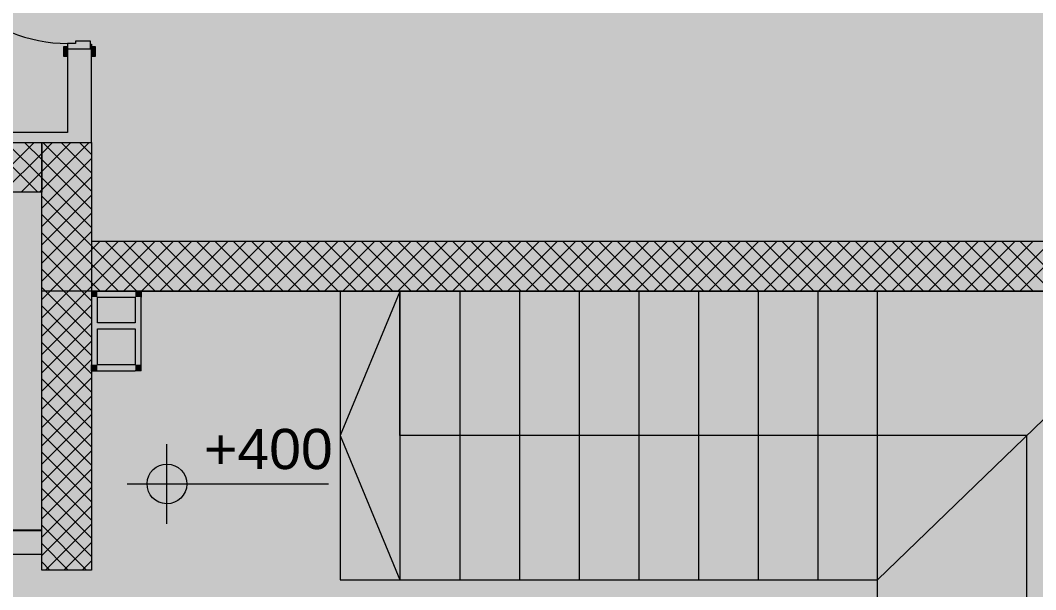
# Model space of a CAD drawing. Header units: metres. Extents: x 312 to 313.4, y 204 to 204.42.
# Drawn here: x 312.3564 to 312.4101, y 204.2247 to 204.2548 of the extents above; entities that cross this region are included whole.
import ezdxf

# ---------------------------------------------------------------- set-up
doc = ezdxf.new("R2010")
doc.units = ezdxf.units.M
for name, color, linetype, true_color in [('PDF_2D Drafting - General', 7, 'Continuous', 0x999999), ('PDF_A - Dimensionimi', 7, 'Continuous', 0x999999), ('PDF_A - Fill Zone', 7, 'Continuous', 0xcccccc), ('PDF_A - Muret', 7, 'Continuous', 0xaaaaaa), ('PDF_A - Ndertesa 1 - Kanalet e ventilimit', 7, 'Continuous', 0x7f7f7f), ('PDF_A - Ndertesa 1- Pllaka meskatit 28 cm', 7, 'Continuous', 0xaaaaaa), ('PDF_A - Shtyllat', 7, 'Continuous', 0x999999)]:
    doc.layers.add(name, color=color, linetype=linetype, true_color=true_color)
doc.styles.add('PDF Arial', font='arial.ttf')

# ---------------------------------------------------------------- blocks, each defined once
blk = doc.blocks.new('perdhesa')
at = {"layer": 'PDF_2D Drafting - General', "true_color": 0xffffff, "transparency": 33554559}
for points in [[(-0.2008442411383839, 0.2557481571577398), (-0.1608431728535606, 0.2557481571577398), (-0.1608431728535606, 0.2080780910024203), (-0.1776861800896654, 0.2080780910024203), (-0.1776861800896654, 0.1889200657270749), (-0.15716015046047, 0.1889200657270749), (-0.15716015046047, 0.1836790419640693), (-0.09452805614080262, 0.1836830468875803), (-0.09452805614080262, 0.1521020072893293), (-0.09715907556352477, 0.1521020072893293), (-0.1247391319871554, 0.1521009952925283), (-0.1247391319871554, 0.1315749656633329), (-0.156318169123665, 0.1315739751983926), (-0.156318169123665, 0.1310479737132084), (-0.2008442411383839, 0.1310479737132084)], [(-0.1776851896246967, 0.2080780910024203), (-0.1608421608567596, 0.208079081467389), (-0.1608441848503617, 0.2557481571577398), (-0.09452805614080262, 0.2557481571577398), (-0.09452805614080262, 0.1836800539608703), (-0.15716015046047, 0.1836800539608703), (-0.15716015046047, 0.1889200657270749), (-0.1776851896246967, 0.1889200657270749)]]:
    blk.add_hatch(color=7, dxfattribs=at).paths.add_polyline_path(points)
at = {"layer": 'PDF_A - Dimensionimi', "transparency": 33554559}
for points in [[(-0.1505371697068654, 0.173479040099096), (-0.1505371697068654, 0.1745310215376321), (-0.150134179662416, 0.1744510307268285), (-0.1497931582729848, 0.1742230300011727), (-0.1495641455505279, 0.1738810181468011), (-0.1494841332078636, 0.173479040099096)], [(-0.1505371697068654, 0.173479040099096), (-0.1505371697068654, 0.1724260466637588), (-0.1509401597513715, 0.1725060159427301), (-0.1512811811408028, 0.1727340382002183), (-0.1515091603345695, 0.1730760285227575), (-0.1515901200785379, 0.173479040099096)]]:
    blk.add_hatch(color=256, dxfattribs=at).paths.add_polyline_path(points)
at = {"layer": 'PDF_A - Muret', "true_color": 0xffffff, "transparency": 33554559}
blk.add_hatch(color=7, dxfattribs=at).paths.add_polyline_path([(-0.1545811735114171, 0.1969200942101565), (-0.1545811735114171, 0.196499060478061), (-0.1557911556416798, 0.196499060478061), (-0.1557911556416798, 0.1967930563141067), (-0.1553701434414165, 0.1967930563141067), (-0.1553701434414165, 0.1969200942101565)])
at = {"layer": 'PDF_A - Muret', "true_color": 0xcccccc, "transparency": 33554559}
blk.add_hatch(color=254, dxfattribs=at).paths.add_polyline_path([(-0.1557911556416798, 0.1920780555681176), (-0.1557911556416798, 0.1915520756147941), (-0.15716015046047, 0.1915520756147941), (-0.15716015046047, 0.1915510420861324), (-0.1755801932189911, 0.1915520756147941), (-0.1755801932189911, 0.1920780555681176)])
at = {"layer": 'PDF_2D Drafting - General', "lineweight": 9}
for points in [[(-0.15716015046047, 0.1889200657270749), (-0.1776861800896654, 0.1889200657270749)], [(-0.15716015046047, 0.1889200657270749), (-0.1776851896246967, 0.1889200657270749)], [(-0.15716015046047, 0.1836800539608703), (-0.15716015046047, 0.1889200657270749)], [(-0.15716015046047, 0.1836790419640693), (-0.15716015046047, 0.1889200657270749)], [(-0.09452805614080262, 0.1836830468875803), (-0.15716015046047, 0.1836790419640693)], [(-0.09452805614080262, 0.1836800539608703), (-0.15716015046047, 0.1836800539608703)]]:
    blk.add_lwpolyline(points, dxfattribs=at)
at = {"layer": 'PDF_2D Drafting - General', "color": 171, "lineweight": 9, "true_color": 0x8080ff}
for points in [[(-0.1382111348219155, 0.1836670271935645), (-0.1413691246629583, 0.1760350210358013)], [(-0.1413691246629583, 0.1836670271935645), (-0.1413691246629583, 0.1684040268748106)], [(-0.1382111348219155, 0.1836670271935645), (-0.1382111348219155, 0.1684040268748106)], [(-0.1382111348219155, 0.1760350210358013), (-0.1382111348219155, 0.1836670271935645)], [(-0.1350541354458414, 0.1836670271935645), (-0.1350531449808727, 0.1684040268748106)], [(-0.1318961025410772, 0.1836670271935645), (-0.1318961025410772, 0.1684040268748106)], [(-0.1287381557637559, 0.1836670271935645), (-0.1287381557637559, 0.1684040268748106)], [(-0.1255801228589917, 0.1836670271935645), (-0.1255801228589917, 0.1684040268748106)], [(-0.1224220899542843, 0.1836670271935645), (-0.1224220899542843, 0.1684040268748106)], [(-0.119264143176963, 0.1836670271935645), (-0.119264143176963, 0.1684040268748106)], [(-0.1161061102721987, 0.1836670271935645), (-0.1161061102721987, 0.1684040268748106)], [(-0.1129480773674914, 0.1520879900570549), (-0.1129480773674914, 0.1836670271935645)], [(-0.1129480773674914, 0.1684040268748106), (-0.09744303755900319, 0.1833930559750172)], [(-0.1413691246629583, 0.1760350210358013), (-0.1382111348219155, 0.1684040268748106)], [(-0.105054071697964, 0.1760350210358013), (-0.1382111348219155, 0.1760350210358013)], [(-0.1050530812330521, 0.1597200177466789), (-0.105054071697964, 0.1760350210358013)], [(-0.1413691246629583, 0.1684040268748106), (-0.1382111348219155, 0.1684040268748106)], [(-0.1382111348219155, 0.1684040268748106), (-0.1350531449808727, 0.1684040268748106)], [(-0.1350531449808727, 0.1684040268748106), (-0.1318961025410772, 0.1684040268748106)], [(-0.1318961025410772, 0.1684040268748106), (-0.1287381557637559, 0.1684040268748106)], [(-0.1287381557637559, 0.1684040268748106), (-0.1255801228589917, 0.1684040268748106)], [(-0.1255801228589917, 0.1684040268748106), (-0.1224220899542843, 0.1684040268748106)], [(-0.1224220899542843, 0.1684040268748106), (-0.119264143176963, 0.1684040268748106)], [(-0.119264143176963, 0.1684040268748106), (-0.1161061102721987, 0.1684040268748106)], [(-0.1161061102721987, 0.1684040268748106), (-0.1129480773674914, 0.1684040268748106)]]:
    blk.add_lwpolyline(points, dxfattribs=at)
at = {"layer": 'PDF_A - Dimensionimi', "lineweight": 5}
for points in [[(-0.1505371697068654, 0.1713730316965894), (-0.1505371697068654, 0.1755840365048016)], [(-0.1526421230489063, 0.173479040099096), (-0.1484321302374951, 0.173479040099096)], [(-0.1484321302374951, 0.173479040099096), (-0.1419841172709084, 0.173479040099096)]]:
    blk.add_lwpolyline(points, dxfattribs=at)
blk.add_ellipse((-0.1505372601342856, 0.1734785699264023), major_axis=(-0.001053001639220468, 1.429980933470665e-05), ratio=0.99951638026579, dxfattribs=at)
at = {"layer": 'PDF_A - Fill Zone', "color": 253, "true_color": 0xb5b5b5, "transparency": 33554559}
for points in [[(-0.1528431443705358, 0.1819820525231535), (-0.1542121607211584, 0.1819820525231535), (-0.1539671498365465, 0.1823370265493054), (-0.1542121607211584, 0.1833510473419437)], [(-0.1527381981492795, 0.1797720668324985), (-0.1542121607211584, 0.1797720668324985), (-0.1537411731044926, 0.1801120331614356), (-0.1542121607211584, 0.1816670416046406)]]:
    blk.add_solid(points, dxfattribs=at)
at = {"layer": 'PDF_A - Muret', "lineweight": 13}
for points in [[(-0.1559911434346191, 0.1961090541371959), (-0.1559911434346191, 0.1966360676191812)], [(-0.1559911434346191, 0.1966360676191812), (-0.1557911556416798, 0.1966360676191812)], [(-0.1553701434414165, 0.1967930563141067), (-0.1557911556416798, 0.1967940683109077)], [(-0.1557911556416798, 0.1967940683109077), (-0.1557911556416798, 0.196499060478061)], [(-0.1557911556416798, 0.1966360676191812), (-0.1557911556416798, 0.1961090541371959)], [(-0.1545811735114171, 0.1969200942101565), (-0.1553701434414165, 0.1969200942101565)], [(-0.1553701434414165, 0.1969200942101565), (-0.1553701434414165, 0.1967930563141067)], [(-0.1545811735114171, 0.196499060478061), (-0.1545811735114171, 0.1969200942101565)], [(-0.1545811735114171, 0.1967620719865693), (-0.1545281621046115, 0.1967620719865693)], [(-0.1545811735114171, 0.196499060478061), (-0.1545811735114171, 0.1967620719865693)], [(-0.1545281621046115, 0.1967620719865693), (-0.1545281621046115, 0.196499060478061)], [(-0.1545281621046115, 0.1961090541371959), (-0.1545281621046115, 0.1966360676191812)], [(-0.1545281621046115, 0.1966360676191812), (-0.1543281743116722, 0.1966360676191812)], [(-0.1543281743116722, 0.1966360676191812), (-0.1543281743116722, 0.1961090541371959)], [(-0.1557911556416798, 0.1961090541371959), (-0.1559911434346191, 0.1961090541371959)], [(-0.1557911556416798, 0.196499060478061), (-0.1545811735114171, 0.196499060478061)], [(-0.1545281621046115, 0.196499060478061), (-0.1545811735114171, 0.196499060478061)], [(-0.1543281743116722, 0.1961090541371959), (-0.1545281621046115, 0.1961090541371959)]]:
    blk.add_lwpolyline(points, dxfattribs=at)
at = {"layer": 'PDF_A - Muret', "lineweight": 18}
for points in [[(-0.1557911556416798, 0.196499060478061), (-0.1557911556416798, 0.1961090541371959)], [(-0.1557911556416798, 0.196499060478061), (-0.1545811735114171, 0.196499060478061)], [(-0.1557911556416798, 0.196499060478061), (-0.1557911556416798, 0.1920780555681176)], [(-0.1557911556416798, 0.196499060478061), (-0.1545811735114171, 0.196499060478061)], [(-0.1557911556416798, 0.196499060478061), (-0.1545811735114171, 0.196499060478061)], [(-0.1557911556416798, 0.196499060478061), (-0.1557911556416798, 0.1961090541371959)], [(-0.1557911556416798, 0.196499060478061), (-0.1557911556416798, 0.1961090541371959)], [(-0.1545811735114171, 0.196499060478061), (-0.1545281621046115, 0.196499060478061)], [(-0.1545811735114171, 0.196499060478061), (-0.1545281621046115, 0.196499060478061)], [(-0.1545811735114171, 0.196499060478061), (-0.1545281621046115, 0.196499060478061)], [(-0.1545281621046115, 0.196499060478061), (-0.1545281621046115, 0.1961090541371959)], [(-0.1545281621046115, 0.1915510420861324), (-0.1545281621046115, 0.196499060478061)], [(-0.1545281621046115, 0.196499060478061), (-0.1545281621046115, 0.1961090541371959)], [(-0.1545281621046115, 0.196499060478061), (-0.1545281621046115, 0.1961090541371959)], [(-0.1557911556416798, 0.1920780555681176), (-0.1755801932189911, 0.1920780555681176)], [(-0.1750551821987187, 0.1915520756147941), (-0.15716015046047, 0.1915510420861324)], [(-0.15716015046047, 0.1710250124569654), (-0.1603181833651774, 0.1710250124569654)], [(-0.1571611624572711, 0.1697610284549569), (-0.15716015046047, 0.1710250124569654)], [(-0.1603181833651774, 0.1697620404517579), (-0.1571611624572711, 0.1697610284549569)]]:
    blk.add_lwpolyline(points, dxfattribs=at)
at = {"layer": 'PDF_A - Muret', "lineweight": 13}
blk.add_arc((-0.1557908598638278, 0.20462887825704), 0.00783483400182439, 225.0181538781722, 269.9978369835651, dxfattribs=at)
at = {"layer": 'PDF_A - Muret', "color": 7, "true_color": 0xffffff, "transparency": 33554559}
for points in [[(-0.1557911556416798, 0.1966360676191812), (-0.1557911556416798, 0.1961090541371959), (-0.1559911434346191, 0.1966360676191812), (-0.1559911434346191, 0.1961090541371959)], [(-0.1545811735114171, 0.1967620719865693), (-0.1545281621046115, 0.1967620719865693), (-0.1545811735114171, 0.196499060478061), (-0.1545281621046115, 0.196499060478061)], [(-0.1543281743116722, 0.1966360676191812), (-0.1543281743116722, 0.1961090541371959), (-0.1545281621046115, 0.1966360676191812), (-0.1545281621046115, 0.1961090541371959)]]:
    blk.add_solid(points, dxfattribs=at)
at = {"layer": 'PDF_A - Muret', "color": 254, "true_color": 0xcccccc, "transparency": 33554559}
for points in [[(-0.1557911556416798, 0.196499060478061), (-0.1545281621046115, 0.196499060478061), (-0.1557911556416798, 0.1920780555681176), (-0.1545281621046115, 0.1920780555681176)], [(-0.1557911556416798, 0.1920780555681176), (-0.1545291310377479, 0.1915520756147941), (-0.1557911556416798, 0.1915520756147941)], [(-0.1545281621046115, 0.1920780555681176), (-0.1545281621046115, 0.1915520756147941), (-0.1557911556416798, 0.1920780555681176), (-0.1545291310377479, 0.1915520756147941)], [(-0.15716015046047, 0.1710250124569654), (-0.1571611624572711, 0.1697610284549569), (-0.1603181833651774, 0.1710250124569654), (-0.1603181833651774, 0.1697620404517579)]]:
    blk.add_solid(points, dxfattribs=at)
at = {"layer": 'PDF_A - Ndertesa 1 - Kanalet e ventilimit', "lineweight": 18}
for points in [[(-0.1545281621046115, 0.1836800539608703), (-0.1545281621046115, 0.1833640310455564)], [(-0.1518961306850883, 0.1836800539608703), (-0.1518961306850883, 0.1833640310455564)], [(-0.1545281621046115, 0.1833640310455564), (-0.1545281621046115, 0.1797850505361112)], [(-0.1542121607211584, 0.1833640310455564), (-0.1522121320685415, 0.1833640310455564)], [(-0.1542121607211584, 0.1819960482235672), (-0.1542121607211584, 0.1833640310455564)], [(-0.1522121320685415, 0.1833640310455564), (-0.1522121320685415, 0.1819960482235672)], [(-0.1518961306850883, 0.179469049152658), (-0.1518961306850883, 0.1833640310455564)], [(-0.1522121320685415, 0.1819960482235672), (-0.1542121607211584, 0.1819960482235672)], [(-0.1542121607211584, 0.1797850505361112), (-0.1542121607211584, 0.1816800468400857)], [(-0.1542121607211584, 0.1816800468400857), (-0.1522121320685415, 0.1816800468400857)], [(-0.1522121320685415, 0.1816800468400857), (-0.1522121320685415, 0.1797850505361112)], [(-0.1545281621046115, 0.179469049152658), (-0.1545281621046115, 0.1797850505361112)], [(-0.1545281621046115, 0.179469049152658), (-0.1522121320685415, 0.179469049152658)], [(-0.1522121320685415, 0.1797850505361112), (-0.1542121607211584, 0.1797850505361112)], [(-0.1518961306850883, 0.179469049152658), (-0.1522121320685415, 0.179469049152658)]]:
    blk.add_lwpolyline(points, dxfattribs=at)
at = {"layer": 'PDF_A - Ndertesa 1 - Kanalet e ventilimit', "color": 254, "true_color": 0xcccccc, "transparency": 33554559}
for points in [[(-0.1545281621046115, 0.1833640310455564), (-0.1545281621046115, 0.1836800539608703), (-0.1542121607211584, 0.1833640310455564)], [(-0.1545281621046115, 0.1836800539608703), (-0.1542121607211584, 0.1836800539608703), (-0.1542121607211584, 0.1833640310455564)], [(-0.1522121320685415, 0.1836800539608703), (-0.1522121320685415, 0.1833640310455564), (-0.1542121607211584, 0.1836800539608703), (-0.1542121607211584, 0.1833640310455564)], [(-0.1522121320685415, 0.1833640310455564), (-0.1518961306850883, 0.1836800539608703), (-0.1518961306850883, 0.1833640310455564)], [(-0.1522121320685415, 0.1836800539608703), (-0.1518961306850883, 0.1836800539608703), (-0.1522121320685415, 0.1833640310455564)], [(-0.1545281621046115, 0.1833640310455564), (-0.1542121607211584, 0.1833640310455564), (-0.1545281621046115, 0.1797850505361112), (-0.1542121607211584, 0.1797850505361112)], [(-0.1518961306850883, 0.1797850505361112), (-0.1522121320685415, 0.1797850505361112), (-0.1518961306850883, 0.1833640310455564), (-0.1522121320685415, 0.1833640310455564)], [(-0.1542121607211584, 0.1816800468400857), (-0.1542121607211584, 0.1819960482235672), (-0.1522121320685415, 0.1816800468400857), (-0.1522121320685415, 0.1819960482235672)], [(-0.1542121607211584, 0.1797850505361112), (-0.1545281621046115, 0.179469049152658), (-0.1545281621046115, 0.1797850505361112)], [(-0.1542121607211584, 0.1797850505361112), (-0.1542121607211584, 0.179469049152658), (-0.1545281621046115, 0.179469049152658)], [(-0.1542121607211584, 0.179469049152658), (-0.1542121607211584, 0.1797850505361112), (-0.1522121320685415, 0.179469049152658), (-0.1522121320685415, 0.1797850505361112)], [(-0.1522121320685415, 0.1797850505361112), (-0.1518961306850883, 0.179469049152658), (-0.1522121320685415, 0.179469049152658)], [(-0.1518961306850883, 0.1797850505361112), (-0.1518961306850883, 0.179469049152658), (-0.1522121320685415, 0.1797850505361112)]]:
    blk.add_solid(points, dxfattribs=at)
at = {"layer": 'PDF_A - Ndertesa 1- Pllaka meskatit 28 cm', "color": 8, "lineweight": 18, "true_color": 0x7f7f7f}
for points in [[(-0.15716015046047, 0.1889200657270749), (-0.1750551821987187, 0.1889200657270749)], [(-0.15716015046047, 0.171013019218293), (-0.15716015046047, 0.1889200657270749)], [(-0.1750551821987187, 0.171013019218293), (-0.15716015046047, 0.171013019218293)]]:
    blk.add_lwpolyline(points, dxfattribs=at)
at = {"layer": 'PDF_A - Shtyllat', "color": 8, "lineweight": 18, "true_color": 0x7f7f7f}
for points in [[(-0.1750551821987187, 0.1915520756147941), (-0.15716015046047, 0.1915510420861324)], [(-0.15716015046047, 0.1915520756147941), (-0.1545281621046115, 0.1915520756147941)], [(-0.15716015046047, 0.1689200375830922), (-0.15716015046047, 0.1915520756147941)], [(-0.15716015046047, 0.1915510420861324), (-0.15716015046047, 0.1889200657270749)], [(-0.1545281621046115, 0.1915520756147941), (-0.1545291310377479, 0.1689200375830922)], [(-0.15716015046047, 0.1889200657270749), (-0.1750551821987187, 0.1889200657270749)], [(-0.09715907556352477, 0.1863120423167004), (-0.1545281621046115, 0.1863110518517601)], [(-0.1545281621046115, 0.1863110518517601), (-0.1545281621046115, 0.1836800539608703)], [(-0.1545281621046115, 0.1836800539608703), (-0.09715907556352477, 0.1836810444258106)], [(-0.1545291310377479, 0.1689200375830922), (-0.15716015046047, 0.1689200375830922)]]:
    blk.add_lwpolyline(points, dxfattribs=at)
at = {"layer": 'PDF_A - Shtyllat', "lineweight": 5}
for points in [[(-0.160182166689026, 0.1889200657270749), (-0.1575501352695028, 0.1915510420861324)], [(-0.1573691385654001, 0.1889200657270749), (-0.1600011699849233, 0.1915510420861324)], [(-0.15716015046047, 0.189678072861426), (-0.1590331842807018, 0.1915510420861324)], [(-0.15716015046047, 0.1906450681006788), (-0.1580661675096167, 0.1915510420861324)], [(-0.15716015046047, 0.1890380602474977), (-0.1546471470899746, 0.1915520756147941)], [(-0.15716015046047, 0.1900060459516908), (-0.1556141638610598, 0.1915520756147941)], [(-0.15716015046047, 0.1909740747196054), (-0.1565821495652813, 0.1915520756147941)], [(-0.1545281621046115, 0.1889810439171811), (-0.1570991507385315, 0.1915520756147941)], [(-0.1545281621046115, 0.1899490726850956), (-0.15613116503431, 0.1915520756147941)], [(-0.1545281621046115, 0.1909170583893172), (-0.1551631793300885, 0.1915520756147941)], [(-0.1592141809848044, 0.1889200657270749), (-0.15716015046047, 0.1909740747196054)], [(-0.15716015046047, 0.1880710650082165), (-0.1545281621046115, 0.1907020628991347)], [(-0.1545281621046115, 0.1880140486779283), (-0.15716015046047, 0.1906450681006788)], [(-0.1582461522169183, 0.1889200657270749), (-0.15716015046047, 0.1900060459516908)], [(-0.15716015046047, 0.1871030362403303), (-0.1545281621046115, 0.1897350461280212)], [(-0.1545281621046115, 0.1870460629737352), (-0.15716015046047, 0.189678072861426)], [(-0.1572791785094978, 0.1889200657270749), (-0.15716015046047, 0.1890380602474977)], [(-0.15716015046047, 0.1861360410010775), (-0.1545281621046115, 0.1887670604237996)], [(-0.1545281621046115, 0.1860790462026216), (-0.15716015046047, 0.1887100656253722)], [(-0.15716015046047, 0.185168055296856), (-0.1545281621046115, 0.1878000651845468)], [(-0.1545281621046115, 0.1851110389665678), (-0.15716015046047, 0.1877430488542586)], [(-0.15716015046047, 0.1842000695926345), (-0.1545281621046115, 0.1868320364166607)], [(-0.1545281621046115, 0.1841430532623463), (-0.15716015046047, 0.1867750631500371)], [(-0.15716015046047, 0.1832330312896886), (-0.1545281621046115, 0.1858640507124392)], [(-0.1545281621046115, 0.1839300602339335), (-0.1521461584899839, 0.1863110518517601)], [(-0.1545281621046115, 0.1848970554731864), (-0.1531141441942054, 0.1863110518517601)], [(-0.1545281621046115, 0.1858650411773795), (-0.1540811609652906, 0.1863110518517601)], [(-0.1521301387959397, 0.1836800539608703), (-0.1545281621046115, 0.1860780557376529)], [(-0.1538101826734533, 0.1836800539608703), (-0.1511781727857624, 0.1863110518517601)], [(-0.1511621530917751, 0.1836800539608703), (-0.1537931725144972, 0.1863110518517601)], [(-0.1528421539055671, 0.1836800539608703), (-0.1502111775465096, 0.1863110518517601)], [(-0.1501941673875535, 0.1836800539608703), (-0.1528261772752444, 0.1863110518517601)], [(-0.1518751586663143, 0.1836800539608703), (-0.1492431487786234, 0.1863110518517601)], [(-0.1492271721483007, 0.1836800539608703), (-0.1518581915710229, 0.1863110518517601)], [(-0.1509071729620928, 0.1836800539608703), (-0.1482751630744019, 0.1863110518517601)], [(-0.1482591433803577, 0.1836800539608703), (-0.1508911532681054, 0.1863110518517601)], [(-0.1499391441942066, 0.1836800539608703), (-0.1473081678351491, 0.1863110518517601)], [(-0.1472911576761931, 0.1836800539608703), (-0.1499231245001624, 0.1863110518517601)], [(-0.1489721489549538, 0.1836800539608703), (-0.1463401821309276, 0.1863110518517601)], [(-0.1463241624369402, 0.1836800539608703), (-0.1489551387959409, 0.1863110518517601)], [(-0.1480041632507323, 0.1836800539608703), (-0.1453731438279533, 0.1863110518517601)], [(-0.1453561336689972, 0.1836800539608703), (-0.1479881435566881, 0.1863110518517601)], [(-0.1470371680114795, 0.1836800539608703), (-0.1444051150600671, 0.1863110518517601)], [(-0.1443890953660798, 0.1836800539608703), (-0.1470201147888019, 0.1863110518517601)], [(-0.1460691392435365, 0.1836800539608703), (-0.1434371293558456, 0.1863120423167004)], [(-0.1434211096618583, 0.1836800539608703), (-0.1460531626132138, 0.1863110518517601)], [(-0.1451011535393718, 0.1836800539608703), (-0.1424701341165928, 0.1863120423167004)], [(-0.1424531239576368, 0.1836800539608703), (-0.1450851338453276, 0.1863110518517601)], [(-0.1441341583000622, 0.1836800539608703), (-0.1415021484123713, 0.1863120423167004)], [(-0.141486128718384, 0.1836800539608703), (-0.1441171481411061, 0.1863110518517601)], [(-0.143166129532176, 0.1836800539608703), (-0.1405341627082066, 0.1863120423167004)], [(-0.1405181430141624, 0.1836800539608703), (-0.1431501098381887, 0.1863120423167004)], [(-0.1421981438279545, 0.1836800539608703), (-0.1395671244052323, 0.1863120423167004)], [(-0.139551104711245, 0.1836800539608703), (-0.1421821241339671, 0.1863120423167004)], [(-0.1412311485887017, 0.1836800539608703), (-0.1385991387010108, 0.1863120423167004)], [(-0.1385831190070235, 0.1836800539608703), (-0.1412151288947143, 0.1863120423167004)], [(-0.140263162884537, 0.1836800539608703), (-0.1376311529967893, 0.1863120423167004)], [(-0.137615133302802, 0.1836800539608703), (-0.1402471431904928, 0.1863120423167004)], [(-0.139295134116594, 0.1836800539608703), (-0.1366641577575365, 0.1863120423167004)], [(-0.1366481380635491, 0.1836800539608703), (-0.1392791574862713, 0.1863120423167004)], [(-0.1383281388773412, 0.1836800539608703), (-0.1356961289896503, 0.1863120423167004)], [(-0.1356801523593276, 0.1836800539608703), (-0.1383121191833538, 0.1863120423167004)], [(-0.1373601531731197, 0.1836800539608703), (-0.1347291337503975, 0.1863120423167004)], [(-0.1347131140564102, 0.1836800539608703), (-0.1373441334791323, 0.1863120423167004)], [(-0.1363931148702022, 0.1836800539608703), (-0.133761148046176, 0.1863120423167004)], [(-0.1337451283521887, 0.1836800539608703), (-0.1363771382398795, 0.1863120423167004)], [(-0.1354250861022592, 0.1836800539608703), (-0.1327931623419545, 0.1863120423167004)], [(-0.1327771426479671, 0.1836800539608703), (-0.1354091094719934, 0.1863120423167004)], [(-0.1344571003980946, 0.1836800539608703), (-0.131826124039037, 0.1863120423167004)], [(-0.1318101474087143, 0.1836800539608703), (-0.1344411237677718, 0.1863120423167004)], [(-0.1334901051588417, 0.1836800539608703), (-0.1308581383348155, 0.1863120423167004)], [(-0.1308421186408282, 0.1836800539608703), (-0.133474128528519, 0.1863120423167004)], [(-0.1325221194546202, 0.1836800539608703), (-0.1298901095669294, 0.1863120423167004)], [(-0.1298751234015185, 0.1836800539608703), (-0.1325061428242975, 0.1863120423167004)], [(-0.1315541337503987, 0.1836800539608703), (-0.1289231143276766, 0.1863120423167004)], [(-0.1289071376973538, 0.1836800539608703), (-0.1315391045213232, 0.1863120423167004)], [(-0.1305870954474244, 0.1836800539608703), (-0.1279550855597336, 0.1863120423167004)], [(-0.1279391089294108, 0.1836800539608703), (-0.1305711188171017, 0.1863120423167004)], [(-0.1296191097432597, 0.1836800539608703), (-0.126987099855512, 0.1863120423167004)], [(-0.126972113690158, 0.1836800539608703), (-0.129603133112937, 0.1863120423167004)], [(-0.1286511240390382, 0.1836800539608703), (-0.1260201046162592, 0.1863120423167004)], [(-0.1260041279859365, 0.1836800539608703), (-0.1286361378736842, 0.1863120423167004)], [(-0.1276841287997854, 0.1836800539608703), (-0.1250521189120946, 0.1863120423167004)], [(-0.1250371327466837, 0.1836800539608703), (-0.1276681521694627, 0.1863120423167004)], [(-0.1267161000318424, 0.1836800539608703), (-0.1240850806091203, 0.1863120423167004)], [(-0.1240691039787976, 0.1836800539608703), (-0.1267011138664884, 0.1863120423167004)], [(-0.1257491047925896, 0.1836800539608703), (-0.1231170949048987, 0.1863120423167004)], [(-0.123101118274576, 0.1836800539608703), (-0.1257331281622669, 0.1863120423167004)], [(-0.1247811190883681, 0.1836800539608703), (-0.1221490661370126, 0.1863120423167004)], [(-0.1221341230353232, 0.1836800539608703), (-0.1247650993943807, 0.1863120423167004)], [(-0.1238131333842034, 0.1836800539608703), (-0.1211821139614244, 0.1863120423167004)], [(-0.1211660942674371, 0.1836800539608703), (-0.1237981472187926, 0.1863120423167004)], [(-0.1228460950812291, 0.1836800539608703), (-0.1202141282572029, 0.1863120423167004)], [(-0.1201990990281843, 0.1836800539608703), (-0.1228301184509064, 0.1863120423167004)], [(-0.1218781093770076, 0.1836800539608703), (-0.1192460994893167, 0.1863120423167004)], [(-0.1192311133239627, 0.1836800539608703), (-0.1218631232116536, 0.1863120423167004)], [(-0.1209100806091215, 0.1836800539608703), (-0.1182791042500639, 0.1863120423167004)], [(-0.1182631276197412, 0.1836800539608703), (-0.1208950944437674, 0.1863120423167004)], [(-0.1199430853698686, 0.1836800539608703), (-0.1173111185458424, 0.1863120423167004)], [(-0.1172961323804884, 0.1836800539608703), (-0.1199271087395459, 0.1863120423167004)], [(-0.1189750996656471, 0.1836800539608703), (-0.1163430897779563, 0.1863120423167004)], [(-0.1163281036126023, 0.1836800539608703), (-0.1189600704365716, 0.1863120423167004)], [(-0.1180071139614256, 0.1836800539608703), (-0.1153760945387035, 0.1863120423167004)], [(-0.1153611083733495, 0.1836800539608703), (-0.117992084732407, 0.1863120423167004)], [(-0.1170401187221728, 0.1836800539608703), (-0.1144081088344819, 0.1863120423167004)], [(-0.1143930796054065, 0.1836800539608703), (-0.1170240990281854, 0.1863120423167004)], [(-0.1160720899542866, 0.1836800539608703), (-0.1134411135952291, 0.1863120423167004)], [(-0.1134250939012418, 0.1836800539608703), (-0.1160571037889326, 0.1863120423167004)], [(-0.1151050947150338, 0.1836800539608703), (-0.112473084827343, 0.1863120423167004)], [(-0.112458098661989, 0.1836800539608703), (-0.1150890750209896, 0.1863120423167004)], [(-0.1141371090108123, 0.1836800539608703), (-0.1115050991231215, 0.1863120423167004)], [(-0.111490069894046, 0.1836800539608703), (-0.1141220797817368, 0.1863120423167004)], [(-0.1131690802429262, 0.1836800539608703), (-0.1105381038838686, 0.1863120423167004)], [(-0.1105230746547932, 0.1836800539608703), (-0.1131540940775153, 0.1863120423167004)], [(-0.112202128067338, 0.1836800539608703), (-0.1095700751159825, 0.1863120423167004)], [(-0.1095550889505716, 0.1836800539608703), (-0.1121861083733506, 0.1863120423167004)], [(-0.1112340992994518, 0.1836800539608703), (-0.108602089411761, 0.1863120423167004)], [(-0.108587103246407, 0.1836800539608703), (-0.1112190700703763, 0.1863120423167004)], [(-0.1102661135952303, 0.1836800539608703), (-0.1076350941725082, 0.1863120423167004)], [(-0.1076200649434327, 0.1836810444258106), (-0.1102510843661548, 0.1863120423167004)], [(-0.109299075292256, 0.1836800539608703), (-0.1066671084682866, 0.1863120423167004)], [(-0.1066520792392112, 0.1836810444258106), (-0.109284089126902, 0.1863120423167004)], [(-0.1083310895880913, 0.1836800539608703), (-0.1056990797004005, 0.1863120423167004)], [(-0.1056850839999584, 0.1836810444258106), (-0.1083161034226805, 0.1863120423167004)], [(-0.1073630608201483, 0.1836810444258106), (-0.1047320844610908, 0.1863120423167004)], [(-0.1047170982957368, 0.1836810444258106), (-0.1073481177185158, 0.1863120423167004)], [(-0.1063960655808955, 0.1836810444258106), (-0.1037640987569262, 0.1863120423167004)], [(-0.1037490695278507, 0.1836810444258106), (-0.1063810794155415, 0.1863120423167004)], [(-0.105428079876674, 0.1836810444258106), (-0.1027971035176733, 0.1863120423167004)], [(-0.1027820742885979, 0.1836810444258106), (-0.1054130506476554, 0.1863120423167004)], [(-0.1545281621046115, 0.1831760580230934), (-0.15716015046047, 0.185807034382151)], [(-0.15716015046047, 0.1822650455854955), (-0.1545281621046115, 0.1848970554731864)], [(-0.1545281621046115, 0.1822080507870396), (-0.15716015046047, 0.1848400606747305)], [(-0.153097177098914, 0.1836800539608703), (-0.1545281621046115, 0.1851100485015991)], [(-0.15716015046047, 0.1812970383494417), (-0.1545281621046115, 0.1839290482371325)], [(-0.1545281621046115, 0.1812410555477868), (-0.15716015046047, 0.1838720534386766)], [(-0.1540651412713032, 0.1836800539608703), (-0.1545281621046115, 0.1841430532623463)], [(-0.15716015046047, 0.1803300431101604), (-0.1545281621046115, 0.1829610410010787)], [(-0.1545281621046115, 0.180273048311733), (-0.15716015046047, 0.1829050581994238)], [(-0.15716015046047, 0.1793620358741066), (-0.1545281621046115, 0.1819940457617975)], [(-0.1545281621046115, 0.1793050410756791), (-0.15716015046047, 0.1819370294315092)], [(-0.15716015046047, 0.1783940501699135), (-0.1545281621046115, 0.1810260385257436)], [(-0.1545281621046115, 0.1783380243045656), (-0.15716015046047, 0.1809690437273161)], [(-0.15716015046047, 0.1774270333987999), (-0.1545281621046115, 0.1800580312896898)], [(-0.1545281621046115, 0.1773700386003441), (-0.15716015046047, 0.1800020484880349)], [(-0.15716015046047, 0.1764590261627461), (-0.1545281621046115, 0.179091036050437)], [(-0.1545281621046115, 0.1764030433610912), (-0.15716015046047, 0.1790340412519811)], [(-0.15716015046047, 0.1754920309234933), (-0.1545281621046115, 0.1781230288143831)], [(-0.1545291310377479, 0.1754350361250374), (-0.15716015046047, 0.178067024480896)], [(-0.15716015046047, 0.1745240236874395), (-0.1545281621046115, 0.1771560335751303)], [(-0.1545291310377479, 0.1744670288889836), (-0.15716015046047, 0.1770990387766744)], [(-0.15716015046047, 0.1735560379832179), (-0.1545281621046115, 0.1761880478709088)], [(-0.1545291310377479, 0.1735000336497308), (-0.15716015046047, 0.1761310315406206)], [(-0.15716015046047, 0.1725890427439651), (-0.1545291310377479, 0.175220040634855)], [(-0.1545291310377479, 0.1725320264136769), (-0.15716015046047, 0.1751640363013678)], [(-0.15716015046047, 0.1716210355079113), (-0.1545291310377479, 0.1742530453956022)], [(-0.1545291310377479, 0.1715650096425634), (-0.15716015046047, 0.1741960505971463)], [(-0.15716015046047, 0.1706530282718575), (-0.1545291310377479, 0.1732850381595483)], [(-0.1545291310377479, 0.1705970239383419), (-0.15716015046047, 0.1732280433610924)], [(-0.15716015046047, 0.1696860330325762), (-0.1545291310377479, 0.1723170093916337)], [(-0.1545291310377479, 0.169629016702288), (-0.15716015046047, 0.1722610265899789)], [(-0.156958160205761, 0.1689200375830922), (-0.1545291310377479, 0.1713500356842133)], [(-0.1547871686896087, 0.1689200375830922), (-0.15716015046047, 0.171293019353925)], [(-0.1557551543938303, 0.1689200375830922), (-0.15716015046047, 0.1703260241146722)], [(-0.1559911434346191, 0.1689200375830922), (-0.1545291310377479, 0.1703820284481594)], [(-0.1567221711649722, 0.1689200375830922), (-0.15716015046047, 0.1693580168786184)], [(-0.1550231577304544, 0.1689200375830922), (-0.1545291310377479, 0.1694140212121056)]]:
    blk.add_lwpolyline(points, dxfattribs=at)
at = {"layer": 'PDF_A - Shtyllat', "color": 253, "true_color": 0xaaaaaa, "transparency": 33554559}
for points in [[(-0.15716015046047, 0.1915510420861324), (-0.15716015046047, 0.1889200657270749), (-0.1750551821987187, 0.1915520756147941), (-0.1750551821987187, 0.1889200657270749)], [(-0.15716015046047, 0.1915520756147941), (-0.1545281621046115, 0.1915520756147941), (-0.15716015046047, 0.1689200375830922), (-0.1545291310377479, 0.1689200375830922)], [(-0.09715907556352477, 0.1836810444258106), (-0.1545281621046115, 0.1836800539608703), (-0.09715907556352477, 0.1863120423167004), (-0.1545281621046115, 0.1863110518517601)]]:
    blk.add_solid(points, dxfattribs=at)
at = {"layer": 'PDF_A - Dimensionimi', "insert": (-0.1485759683569654, 0.1742316965695068), "char_height": 0.002127519433287271, "attachment_point": 7, "style": 'PDF Arial'}
blk.add_mtext('\\W1.017152;+400', dxfattribs=at)

msp = doc.modelspace()

# ---------------------------------------------------------------- block references
msp.add_blockref('perdhesa', (312.5146617139777, 204.0568112744693))

doc.saveas('drawing.dxf')
